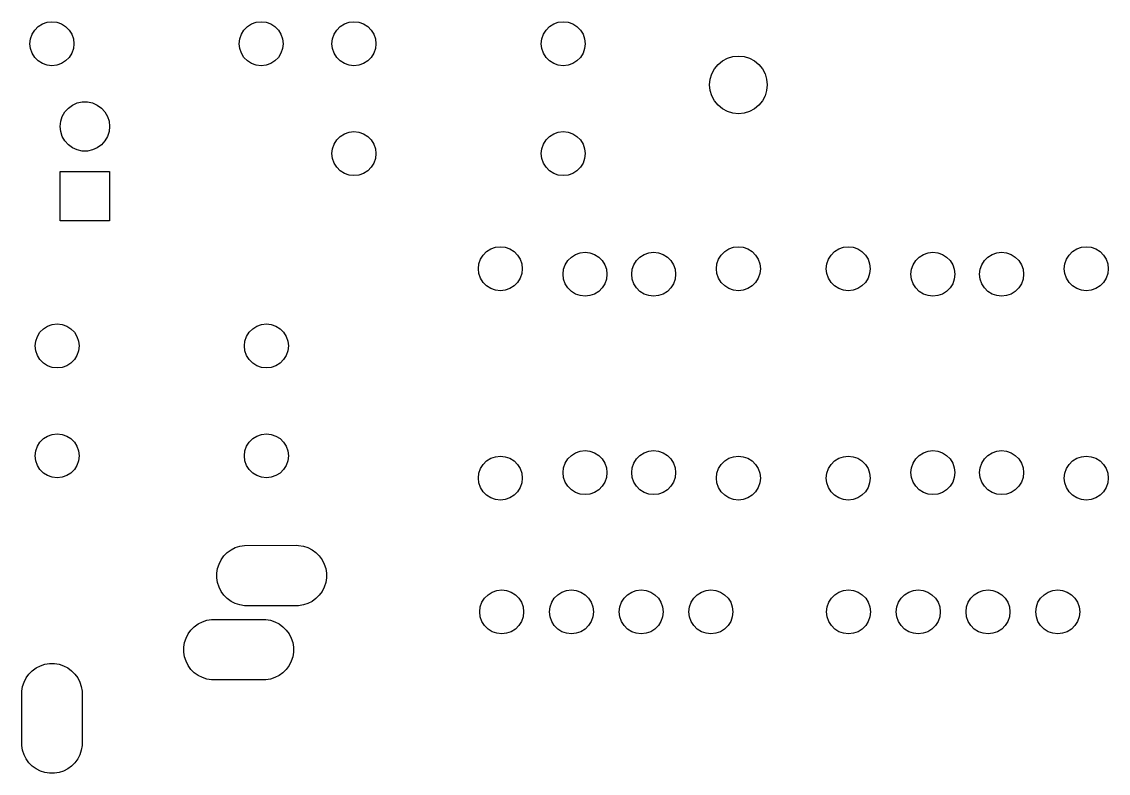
# Model space of a CAD drawing. Extents: x 3.83 to 7.06, y -5.14 to -3.05.
# Drawn here: x 3.835 to 5.393, y -4.175 to -3.098 of the extents above; entities that cross this region are included whole.
import ezdxf

# ---------------------------------------------------------------- set-up
doc = ezdxf.new("R2010")
doc.units = 0
doc.header["$MEASUREMENT"] = 0
doc.layers.add('BLACK', color=7, linetype='CONTINUOUS')

msp = doc.modelspace()

# ---------------------------------------------------------------- linework, layer by layer
at = {"layer": 'BLACK', "linetype": 'CONTINUOUS'}
for p, q in [((3.8643, -3.1015), (3.8709, -3.0992)), ((3.8709, -3.0992), (3.878, -3.0984)), ((3.878, -3.0984), (3.885, -3.0992)), ((3.885, -3.0992), (3.8916, -3.1015)), ((4.1643, -3.1015), (4.1709, -3.0992)), ((4.1709, -3.0992), (4.178, -3.0984)), ((4.178, -3.0984), (4.185, -3.0992)), ((4.185, -3.0992), (4.1916, -3.1015)), ((4.2974, -3.1015), (4.304, -3.0992)), ((4.304, -3.0992), (4.311, -3.0984)), ((4.311, -3.0984), (4.318, -3.0992)), ((4.318, -3.0992), (4.3247, -3.1015)), ((4.5974, -3.1015), (4.604, -3.0992)), ((4.604, -3.0992), (4.611, -3.0984)), ((4.611, -3.0984), (4.618, -3.0992)), ((4.618, -3.0992), (4.6247, -3.1015)), ((3.8496, -3.1163), (3.8533, -3.1103)), ((3.8533, -3.1103), (3.8583, -3.1053)), ((3.8583, -3.1053), (3.8643, -3.1015)), ((3.8916, -3.1015), (3.8976, -3.1053)), ((3.8976, -3.1053), (3.9026, -3.1103)), ((3.9026, -3.1103), (3.9063, -3.1163)), ((4.1496, -3.1163), (4.1533, -3.1103)), ((4.1533, -3.1103), (4.1583, -3.1053)), ((4.1583, -3.1053), (4.1643, -3.1015)), ((4.1916, -3.1015), (4.1976, -3.1053)), ((4.1976, -3.1053), (4.2026, -3.1103)), ((4.2026, -3.1103), (4.2063, -3.1163)), ((4.2826, -3.1163), (4.2864, -3.1103)), ((4.2864, -3.1103), (4.2914, -3.1053)), ((4.2914, -3.1053), (4.2974, -3.1015)), ((4.3247, -3.1015), (4.3307, -3.1053)), ((4.3307, -3.1053), (4.3356, -3.1103)), ((4.3356, -3.1103), (4.3394, -3.1163)), ((4.5826, -3.1163), (4.5864, -3.1103)), ((4.5864, -3.1103), (4.5914, -3.1053)), ((4.5914, -3.1053), (4.5974, -3.1015)), ((4.6247, -3.1015), (4.6307, -3.1053)), ((4.6307, -3.1053), (4.6356, -3.1103)), ((4.6356, -3.1103), (4.6394, -3.1163)), ((3.8465, -3.1299), (3.8472, -3.1229)), ((3.8472, -3.1369), (3.8465, -3.1299)), ((3.8472, -3.1229), (3.8496, -3.1163)), ((3.9063, -3.1163), (3.9087, -3.1229)), ((3.9087, -3.1229), (3.9094, -3.1299)), ((3.9094, -3.1299), (3.9087, -3.1369)), ((4.1465, -3.1299), (4.1472, -3.1229)), ((4.1472, -3.1369), (4.1465, -3.1299)), ((4.1472, -3.1229), (4.1496, -3.1163)), ((4.2063, -3.1163), (4.2087, -3.1229)), ((4.2087, -3.1229), (4.2094, -3.1299)), ((4.2094, -3.1299), (4.2087, -3.1369)), ((4.2795, -3.1299), (4.2803, -3.1229)), ((4.2803, -3.1369), (4.2795, -3.1299)), ((4.2803, -3.1229), (4.2826, -3.1163)), ((4.3394, -3.1163), (4.3417, -3.1229)), ((4.3417, -3.1229), (4.3425, -3.1299)), ((4.3425, -3.1299), (4.3417, -3.1369)), ((4.5795, -3.1299), (4.5803, -3.1229)), ((4.5803, -3.1369), (4.5795, -3.1299)), ((4.5803, -3.1229), (4.5826, -3.1163)), ((4.6394, -3.1163), (4.6417, -3.1229)), ((4.6417, -3.1229), (4.6425, -3.1299)), ((4.6425, -3.1299), (4.6417, -3.1369)), ((3.8496, -3.1436), (3.8472, -3.1369)), ((3.8533, -3.1496), (3.8496, -3.1436)), ((3.9063, -3.1436), (3.9026, -3.1496)), ((3.9087, -3.1369), (3.9063, -3.1436)), ((4.1496, -3.1436), (4.1472, -3.1369)), ((4.1533, -3.1496), (4.1496, -3.1436)), ((4.2063, -3.1436), (4.2026, -3.1496)), ((4.2087, -3.1369), (4.2063, -3.1436)), ((4.2826, -3.1436), (4.2803, -3.1369)), ((4.2864, -3.1496), (4.2826, -3.1436)), ((4.3394, -3.1436), (4.3356, -3.1496)), ((4.3417, -3.1369), (4.3394, -3.1436)), ((4.5826, -3.1436), (4.5803, -3.1369)), ((4.5864, -3.1496), (4.5826, -3.1436)), ((4.6394, -3.1436), (4.6356, -3.1496)), ((4.6417, -3.1369), (4.6394, -3.1436)), ((3.8583, -3.1545), (3.8533, -3.1496)), ((3.8643, -3.1583), (3.8583, -3.1545)), ((3.8709, -3.1606), (3.8643, -3.1583)), ((3.878, -3.1614), (3.8709, -3.1606)), ((3.885, -3.1606), (3.878, -3.1614)), ((3.8916, -3.1583), (3.885, -3.1606)), ((3.8976, -3.1545), (3.8916, -3.1583)), ((3.9026, -3.1496), (3.8976, -3.1545)), ((4.1583, -3.1545), (4.1533, -3.1496)), ((4.1643, -3.1583), (4.1583, -3.1545)), ((4.1709, -3.1606), (4.1643, -3.1583)), ((4.178, -3.1614), (4.1709, -3.1606)), ((4.185, -3.1606), (4.178, -3.1614)), ((4.1916, -3.1583), (4.185, -3.1606)), ((4.1976, -3.1545), (4.1916, -3.1583)), ((4.2026, -3.1496), (4.1976, -3.1545)), ((4.2914, -3.1545), (4.2864, -3.1496)), ((4.2974, -3.1583), (4.2914, -3.1545)), ((4.304, -3.1606), (4.2974, -3.1583)), ((4.311, -3.1614), (4.304, -3.1606)), ((4.318, -3.1606), (4.311, -3.1614)), ((4.3247, -3.1583), (4.318, -3.1606)), ((4.3307, -3.1545), (4.3247, -3.1583)), ((4.3356, -3.1496), (4.3307, -3.1545)), ((4.5914, -3.1545), (4.5864, -3.1496)), ((4.5974, -3.1583), (4.5914, -3.1545)), ((4.604, -3.1606), (4.5974, -3.1583)), ((4.611, -3.1614), (4.604, -3.1606)), ((4.618, -3.1606), (4.611, -3.1614)), ((4.6247, -3.1583), (4.618, -3.1606)), ((4.6307, -3.1545), (4.6247, -3.1583)), ((4.6356, -3.1496), (4.6307, -3.1545)), ((4.8278, -3.166), (4.833, -3.1597)), ((4.833, -3.1597), (4.8392, -3.1546)), ((4.8392, -3.1546), (4.8464, -3.1508)), ((4.8464, -3.1508), (4.8541, -3.1484)), ((4.8541, -3.1484), (4.8622, -3.1476)), ((4.8622, -3.1476), (4.8703, -3.1484)), ((4.8703, -3.1484), (4.878, -3.1508)), ((4.878, -3.1508), (4.8852, -3.1546)), ((4.8852, -3.1546), (4.8914, -3.1597)), ((4.8914, -3.1597), (4.8966, -3.166)), ((4.8217, -3.1809), (4.824, -3.1732)), ((4.824, -3.1732), (4.8278, -3.166)), ((4.8966, -3.166), (4.9004, -3.1732)), ((4.9004, -3.1732), (4.9027, -3.1809)), ((4.8209, -3.189), (4.8217, -3.1809)), ((4.8217, -3.197), (4.8209, -3.189)), ((4.9027, -3.1809), (4.9035, -3.189)), ((4.9035, -3.189), (4.9027, -3.197)), ((4.824, -3.2048), (4.8217, -3.197)), ((4.8278, -3.2119), (4.824, -3.2048)), ((4.9004, -3.2048), (4.8966, -3.2119)), ((4.9027, -3.197), (4.9004, -3.2048)), ((3.8965, -3.2276), (3.9015, -3.2221)), ((3.9015, -3.2221), (3.9075, -3.2178)), ((3.9075, -3.2178), (3.9142, -3.2148)), ((3.9142, -3.2148), (3.9215, -3.2132)), ((3.9215, -3.2132), (3.9289, -3.2132)), ((3.9289, -3.2132), (3.9361, -3.2148)), ((3.9361, -3.2148), (3.9429, -3.2178)), ((3.9429, -3.2178), (3.9489, -3.2221)), ((3.9489, -3.2221), (3.9539, -3.2276)), ((4.833, -3.2182), (4.8278, -3.2119)), ((4.8392, -3.2233), (4.833, -3.2182)), ((4.8464, -3.2272), (4.8392, -3.2233)), ((4.8852, -3.2233), (4.878, -3.2272)), ((4.8914, -3.2182), (4.8852, -3.2233)), ((4.8966, -3.2119), (4.8914, -3.2182)), ((3.8905, -3.2411), (3.8928, -3.2341)), ((3.8928, -3.2341), (3.8965, -3.2276)), ((3.9539, -3.2276), (3.9576, -3.2341)), ((3.9576, -3.2341), (3.9599, -3.2411)), ((4.8541, -3.2295), (4.8464, -3.2272)), ((4.8622, -3.2303), (4.8541, -3.2295)), ((4.8703, -3.2295), (4.8622, -3.2303)), ((4.878, -3.2272), (4.8703, -3.2295)), ((3.8898, -3.2485), (3.8905, -3.2411)), ((3.8905, -3.2558), (3.8898, -3.2485)), ((3.8928, -3.2629), (3.8905, -3.2558)), ((3.9599, -3.2558), (3.9576, -3.2629)), ((3.9599, -3.2411), (3.9606, -3.2485)), ((3.9606, -3.2485), (3.9599, -3.2558)), ((4.304, -3.2567), (4.311, -3.2559)), ((4.311, -3.2559), (4.318, -3.2567)), ((4.604, -3.2567), (4.611, -3.2559)), ((4.611, -3.2559), (4.618, -3.2567)), ((3.8965, -3.2693), (3.8928, -3.2629)), ((3.9015, -3.2748), (3.8965, -3.2693)), ((3.9539, -3.2693), (3.9489, -3.2748)), ((3.9576, -3.2629), (3.9539, -3.2693)), ((4.2826, -3.2737), (4.2864, -3.2678)), ((4.2864, -3.2678), (4.2914, -3.2628)), ((4.2914, -3.2628), (4.2974, -3.259)), ((4.2974, -3.259), (4.304, -3.2567)), ((4.318, -3.2567), (4.3247, -3.259)), ((4.3247, -3.259), (4.3307, -3.2628)), ((4.3307, -3.2628), (4.3356, -3.2678)), ((4.3356, -3.2678), (4.3394, -3.2737)), ((4.5826, -3.2737), (4.5864, -3.2678)), ((4.5864, -3.2678), (4.5914, -3.2628)), ((4.5914, -3.2628), (4.5974, -3.259)), ((4.5974, -3.259), (4.604, -3.2567)), ((4.618, -3.2567), (4.6247, -3.259)), ((4.6247, -3.259), (4.6307, -3.2628)), ((4.6307, -3.2628), (4.6356, -3.2678)), ((4.6356, -3.2678), (4.6394, -3.2737)), ((3.9075, -3.2792), (3.9015, -3.2748)), ((3.9142, -3.2822), (3.9075, -3.2792)), ((3.9215, -3.2837), (3.9142, -3.2822)), ((3.9289, -3.2837), (3.9215, -3.2837)), ((3.9361, -3.2822), (3.9289, -3.2837)), ((3.9429, -3.2792), (3.9361, -3.2822)), ((3.9489, -3.2748), (3.9429, -3.2792)), ((4.2795, -3.2874), (4.2803, -3.2804)), ((4.2803, -3.2804), (4.2826, -3.2737)), ((4.3394, -3.2737), (4.3417, -3.2804)), ((4.3417, -3.2804), (4.3425, -3.2874)), ((4.5795, -3.2874), (4.5803, -3.2804)), ((4.5803, -3.2804), (4.5826, -3.2737)), ((4.6394, -3.2737), (4.6417, -3.2804)), ((4.6417, -3.2804), (4.6425, -3.2874)), ((4.2803, -3.2944), (4.2795, -3.2874)), ((4.2826, -3.3011), (4.2803, -3.2944)), ((4.2864, -3.307), (4.2826, -3.3011)), ((4.3394, -3.3011), (4.3356, -3.307)), ((4.3417, -3.2944), (4.3394, -3.3011)), ((4.3425, -3.2874), (4.3417, -3.2944)), ((4.5803, -3.2944), (4.5795, -3.2874)), ((4.5826, -3.3011), (4.5803, -3.2944)), ((4.5864, -3.307), (4.5826, -3.3011)), ((4.6394, -3.3011), (4.6356, -3.307)), ((4.6417, -3.2944), (4.6394, -3.3011)), ((4.6425, -3.2874), (4.6417, -3.2944)), ((3.8898, -3.3839), (3.8898, -3.313)), ((3.8898, -3.313), (3.9606, -3.313)), ((3.9606, -3.313), (3.9606, -3.3839)), ((4.2914, -3.312), (4.2864, -3.307)), ((4.2974, -3.3158), (4.2914, -3.312)), ((4.304, -3.3181), (4.2974, -3.3158)), ((4.311, -3.3189), (4.304, -3.3181)), ((4.318, -3.3181), (4.311, -3.3189)), ((4.3247, -3.3158), (4.318, -3.3181)), ((4.3307, -3.312), (4.3247, -3.3158)), ((4.3356, -3.307), (4.3307, -3.312)), ((4.5914, -3.312), (4.5864, -3.307)), ((4.5974, -3.3158), (4.5914, -3.312)), ((4.604, -3.3181), (4.5974, -3.3158)), ((4.611, -3.3189), (4.604, -3.3181)), ((4.618, -3.3181), (4.611, -3.3189)), ((4.6247, -3.3158), (4.618, -3.3181)), ((4.6307, -3.312), (4.6247, -3.3158)), ((4.6356, -3.307), (4.6307, -3.312)), ((3.9606, -3.3839), (3.8898, -3.3839)), ((4.5012, -3.4277), (4.5072, -3.424)), ((4.5072, -3.424), (4.5139, -3.4217)), ((4.5139, -3.4217), (4.5209, -3.4209)), ((4.5209, -3.4209), (4.5279, -3.4217)), ((4.5279, -3.4217), (4.5345, -3.424)), ((4.5345, -3.424), (4.5405, -3.4277)), ((4.8426, -3.4277), (4.8485, -3.424)), ((4.8485, -3.424), (4.8552, -3.4217)), ((4.8552, -3.4217), (4.8622, -3.4209)), ((4.8622, -3.4209), (4.8692, -3.4217)), ((4.8692, -3.4217), (4.8759, -3.424)), ((4.8759, -3.424), (4.8818, -3.4277)), ((5, -3.4277), (5.006, -3.424)), ((5.006, -3.424), (5.0127, -3.4217)), ((5.0127, -3.4217), (5.0197, -3.4209)), ((5.0197, -3.4209), (5.0267, -3.4217)), ((5.0267, -3.4217), (5.0334, -3.424)), ((5.0334, -3.424), (5.0393, -3.4277)), ((5.3414, -3.4277), (5.3474, -3.424)), ((5.3474, -3.424), (5.354, -3.4217)), ((5.354, -3.4217), (5.361, -3.4209)), ((5.361, -3.4209), (5.368, -3.4217)), ((5.368, -3.4217), (5.3747, -3.424)), ((5.3747, -3.424), (5.3807, -3.4277)), ((4.4902, -3.4454), (4.4925, -3.4387)), ((4.4925, -3.4387), (4.4962, -3.4327)), ((4.4962, -3.4327), (4.5012, -3.4277)), ((4.5405, -3.4277), (4.5455, -3.4327)), ((4.5455, -3.4327), (4.5492, -3.4387)), ((4.5492, -3.4387), (4.5516, -3.4454)), ((4.6139, -3.4466), (4.6177, -3.4406)), ((4.6177, -3.4406), (4.6227, -3.4356)), ((4.6227, -3.4356), (4.6287, -3.4319)), ((4.6287, -3.4319), (4.6353, -3.4295)), ((4.6353, -3.4295), (4.6423, -3.4287)), ((4.6423, -3.4287), (4.6493, -3.4295)), ((4.6493, -3.4295), (4.656, -3.4319)), ((4.656, -3.4319), (4.662, -3.4356)), ((4.662, -3.4356), (4.6669, -3.4406)), ((4.6669, -3.4406), (4.6707, -3.4466)), ((4.7124, -3.4466), (4.7161, -3.4406)), ((4.7161, -3.4406), (4.7211, -3.4356)), ((4.7211, -3.4356), (4.7271, -3.4319)), ((4.7271, -3.4319), (4.7337, -3.4295)), ((4.7337, -3.4295), (4.7407, -3.4287)), ((4.7407, -3.4287), (4.7478, -3.4295)), ((4.7478, -3.4295), (4.7544, -3.4319)), ((4.7544, -3.4319), (4.7604, -3.4356)), ((4.7604, -3.4356), (4.7654, -3.4406)), ((4.7654, -3.4406), (4.7691, -3.4466)), ((4.8315, -3.4454), (4.8338, -3.4387)), ((4.8338, -3.4387), (4.8376, -3.4327)), ((4.8376, -3.4327), (4.8426, -3.4277)), ((4.8818, -3.4277), (4.8868, -3.4327)), ((4.8868, -3.4327), (4.8906, -3.4387)), ((4.8906, -3.4387), (4.8929, -3.4454)), ((4.989, -3.4454), (4.9913, -3.4387)), ((4.9913, -3.4387), (4.9951, -3.4327)), ((4.9951, -3.4327), (5, -3.4277)), ((5.0393, -3.4277), (5.0443, -3.4327)), ((5.0443, -3.4327), (5.0481, -3.4387)), ((5.0481, -3.4387), (5.0504, -3.4454)), ((5.1128, -3.4466), (5.1165, -3.4406)), ((5.1165, -3.4406), (5.1215, -3.4356)), ((5.1215, -3.4356), (5.1275, -3.4319)), ((5.1275, -3.4319), (5.1341, -3.4295)), ((5.1341, -3.4295), (5.1411, -3.4287)), ((5.1411, -3.4287), (5.1482, -3.4295)), ((5.1482, -3.4295), (5.1548, -3.4319)), ((5.1548, -3.4319), (5.1608, -3.4356)), ((5.1608, -3.4356), (5.1658, -3.4406)), ((5.1658, -3.4406), (5.1695, -3.4466)), ((5.2112, -3.4466), (5.2149, -3.4406)), ((5.2149, -3.4406), (5.2199, -3.4356)), ((5.2199, -3.4356), (5.2259, -3.4319)), ((5.2259, -3.4319), (5.2326, -3.4295)), ((5.2326, -3.4295), (5.2396, -3.4287)), ((5.2396, -3.4287), (5.2466, -3.4295)), ((5.2466, -3.4295), (5.2532, -3.4319)), ((5.2532, -3.4319), (5.2592, -3.4356)), ((5.2592, -3.4356), (5.2642, -3.4406)), ((5.2642, -3.4406), (5.2679, -3.4466)), ((5.3303, -3.4454), (5.3326, -3.4387)), ((5.3326, -3.4387), (5.3364, -3.4327)), ((5.3364, -3.4327), (5.3414, -3.4277)), ((5.3807, -3.4277), (5.3856, -3.4327)), ((5.3856, -3.4327), (5.3894, -3.4387)), ((5.3894, -3.4387), (5.3917, -3.4454)), ((4.4894, -3.4524), (4.4902, -3.4454)), ((4.4902, -3.4594), (4.4894, -3.4524)), ((4.5516, -3.4454), (4.5524, -3.4524)), ((4.5524, -3.4524), (4.5516, -3.4594)), ((4.6108, -3.4602), (4.6116, -3.4532)), ((4.6116, -3.4532), (4.6139, -3.4466)), ((4.6707, -3.4466), (4.673, -3.4532)), ((4.673, -3.4532), (4.6738, -3.4602)), ((4.7093, -3.4602), (4.71, -3.4532)), ((4.71, -3.4532), (4.7124, -3.4466)), ((4.7691, -3.4466), (4.7715, -3.4532)), ((4.7715, -3.4532), (4.7722, -3.4602)), ((4.8307, -3.4524), (4.8315, -3.4454)), ((4.8315, -3.4594), (4.8307, -3.4524)), ((4.8929, -3.4454), (4.8937, -3.4524)), ((4.8937, -3.4524), (4.8929, -3.4594)), ((4.9882, -3.4524), (4.989, -3.4454)), ((4.989, -3.4594), (4.9882, -3.4524)), ((5.0504, -3.4454), (5.0512, -3.4524)), ((5.0512, -3.4524), (5.0504, -3.4594)), ((5.1096, -3.4602), (5.1104, -3.4532)), ((5.1104, -3.4532), (5.1128, -3.4466)), ((5.1695, -3.4466), (5.1718, -3.4532)), ((5.1718, -3.4532), (5.1726, -3.4602)), ((5.2081, -3.4602), (5.2089, -3.4532)), ((5.2089, -3.4532), (5.2112, -3.4466)), ((5.2679, -3.4466), (5.2703, -3.4532)), ((5.2703, -3.4532), (5.2711, -3.4602)), ((5.3295, -3.4524), (5.3303, -3.4454)), ((5.3303, -3.4594), (5.3295, -3.4524)), ((5.3917, -3.4454), (5.3925, -3.4524)), ((5.3925, -3.4524), (5.3917, -3.4594)), ((4.4925, -3.466), (4.4902, -3.4594)), ((4.4962, -3.472), (4.4925, -3.466)), ((4.5012, -3.477), (4.4962, -3.472)), ((4.5455, -3.472), (4.5405, -3.477)), ((4.5492, -3.466), (4.5455, -3.472)), ((4.5516, -3.4594), (4.5492, -3.466)), ((4.6116, -3.4672), (4.6108, -3.4602)), ((4.6139, -3.4739), (4.6116, -3.4672)), ((4.6177, -3.4799), (4.6139, -3.4739)), ((4.6707, -3.4739), (4.6669, -3.4799)), ((4.673, -3.4672), (4.6707, -3.4739)), ((4.6738, -3.4602), (4.673, -3.4672)), ((4.71, -3.4672), (4.7093, -3.4602)), ((4.7124, -3.4739), (4.71, -3.4672)), ((4.7161, -3.4799), (4.7124, -3.4739)), ((4.7691, -3.4739), (4.7654, -3.4799)), ((4.7715, -3.4672), (4.7691, -3.4739)), ((4.7722, -3.4602), (4.7715, -3.4672)), ((4.8338, -3.466), (4.8315, -3.4594)), ((4.8376, -3.472), (4.8338, -3.466)), ((4.8426, -3.477), (4.8376, -3.472)), ((4.8868, -3.472), (4.8818, -3.477)), ((4.8906, -3.466), (4.8868, -3.472)), ((4.8929, -3.4594), (4.8906, -3.466)), ((4.9913, -3.466), (4.989, -3.4594)), ((4.9951, -3.472), (4.9913, -3.466)), ((5, -3.477), (4.9951, -3.472)), ((5.0443, -3.472), (5.0393, -3.477)), ((5.0481, -3.466), (5.0443, -3.472)), ((5.0504, -3.4594), (5.0481, -3.466)), ((5.1104, -3.4672), (5.1096, -3.4602)), ((5.1128, -3.4739), (5.1104, -3.4672)), ((5.1165, -3.4799), (5.1128, -3.4739)), ((5.1695, -3.4739), (5.1658, -3.4799)), ((5.1718, -3.4672), (5.1695, -3.4739)), ((5.1726, -3.4602), (5.1718, -3.4672)), ((5.2089, -3.4672), (5.2081, -3.4602)), ((5.2112, -3.4739), (5.2089, -3.4672)), ((5.2149, -3.4799), (5.2112, -3.4739)), ((5.2679, -3.4739), (5.2642, -3.4799)), ((5.2703, -3.4672), (5.2679, -3.4739)), ((5.2711, -3.4602), (5.2703, -3.4672)), ((5.3326, -3.466), (5.3303, -3.4594)), ((5.3364, -3.472), (5.3326, -3.466)), ((5.3414, -3.477), (5.3364, -3.472)), ((5.3856, -3.472), (5.3807, -3.477)), ((5.3894, -3.466), (5.3856, -3.472)), ((5.3917, -3.4594), (5.3894, -3.466)), ((4.5072, -3.4807), (4.5012, -3.477)), ((4.5139, -3.4831), (4.5072, -3.4807)), ((4.5209, -3.4839), (4.5139, -3.4831)), ((4.5279, -3.4831), (4.5209, -3.4839)), ((4.5345, -3.4807), (4.5279, -3.4831)), ((4.5405, -3.477), (4.5345, -3.4807)), ((4.6227, -3.4849), (4.6177, -3.4799)), ((4.6287, -3.4886), (4.6227, -3.4849)), ((4.6353, -3.4909), (4.6287, -3.4886)), ((4.656, -3.4886), (4.6493, -3.4909)), ((4.662, -3.4849), (4.656, -3.4886)), ((4.6669, -3.4799), (4.662, -3.4849)), ((4.7211, -3.4849), (4.7161, -3.4799)), ((4.7271, -3.4886), (4.7211, -3.4849)), ((4.7337, -3.4909), (4.7271, -3.4886)), ((4.7544, -3.4886), (4.7478, -3.4909)), ((4.7604, -3.4849), (4.7544, -3.4886)), ((4.7654, -3.4799), (4.7604, -3.4849)), ((4.8485, -3.4807), (4.8426, -3.477)), ((4.8552, -3.4831), (4.8485, -3.4807)), ((4.8622, -3.4839), (4.8552, -3.4831)), ((4.8692, -3.4831), (4.8622, -3.4839)), ((4.8759, -3.4807), (4.8692, -3.4831)), ((4.8818, -3.477), (4.8759, -3.4807)), ((5.006, -3.4807), (5, -3.477)), ((5.0127, -3.4831), (5.006, -3.4807)), ((5.0197, -3.4839), (5.0127, -3.4831)), ((5.0267, -3.4831), (5.0197, -3.4839)), ((5.0334, -3.4807), (5.0267, -3.4831)), ((5.0393, -3.477), (5.0334, -3.4807)), ((5.1215, -3.4849), (5.1165, -3.4799)), ((5.1275, -3.4886), (5.1215, -3.4849)), ((5.1341, -3.4909), (5.1275, -3.4886)), ((5.1548, -3.4886), (5.1482, -3.4909)), ((5.1608, -3.4849), (5.1548, -3.4886)), ((5.1658, -3.4799), (5.1608, -3.4849)), ((5.2199, -3.4849), (5.2149, -3.4799)), ((5.2259, -3.4886), (5.2199, -3.4849)), ((5.2326, -3.4909), (5.2259, -3.4886)), ((5.2532, -3.4886), (5.2466, -3.4909)), ((5.2592, -3.4849), (5.2532, -3.4886)), ((5.2642, -3.4799), (5.2592, -3.4849)), ((5.3474, -3.4807), (5.3414, -3.477)), ((5.354, -3.4831), (5.3474, -3.4807)), ((5.361, -3.4839), (5.354, -3.4831)), ((5.368, -3.4831), (5.361, -3.4839)), ((5.3747, -3.4807), (5.368, -3.4831)), ((5.3807, -3.477), (5.3747, -3.4807)), ((4.6423, -3.4917), (4.6353, -3.4909)), ((4.6493, -3.4909), (4.6423, -3.4917)), ((4.7407, -3.4917), (4.7337, -3.4909)), ((4.7478, -3.4909), (4.7407, -3.4917)), ((5.1411, -3.4917), (5.1341, -3.4909)), ((5.1482, -3.4909), (5.1411, -3.4917)), ((5.2396, -3.4917), (5.2326, -3.4909)), ((5.2466, -3.4909), (5.2396, -3.4917)), ((3.8658, -3.5384), (3.8718, -3.5346)), ((3.8718, -3.5346), (3.8784, -3.5323)), ((3.8784, -3.5323), (3.8854, -3.5315)), ((3.8854, -3.5315), (3.8924, -3.5323)), ((3.8924, -3.5323), (3.8991, -3.5346)), ((3.8991, -3.5346), (3.9051, -3.5384)), ((4.1658, -3.5384), (4.1718, -3.5346)), ((4.1718, -3.5346), (4.1784, -3.5323)), ((4.1784, -3.5323), (4.1854, -3.5315)), ((4.1854, -3.5315), (4.1924, -3.5323)), ((4.1924, -3.5323), (4.1991, -3.5346)), ((4.1991, -3.5346), (4.2051, -3.5384)), ((3.8547, -3.556), (3.8571, -3.5493)), ((3.8571, -3.5493), (3.8608, -3.5434)), ((3.8608, -3.5434), (3.8658, -3.5384)), ((3.9051, -3.5384), (3.9101, -3.5434)), ((3.9101, -3.5434), (3.9138, -3.5493)), ((3.9138, -3.5493), (3.9161, -3.556)), ((4.1547, -3.556), (4.1571, -3.5493)), ((4.1571, -3.5493), (4.1608, -3.5434)), ((4.1608, -3.5434), (4.1658, -3.5384)), ((4.2051, -3.5384), (4.2101, -3.5434)), ((4.2101, -3.5434), (4.2138, -3.5493)), ((4.2138, -3.5493), (4.2161, -3.556)), ((3.8539, -3.563), (3.8547, -3.556)), ((3.8547, -3.57), (3.8539, -3.563)), ((3.9161, -3.556), (3.9169, -3.563)), ((3.9169, -3.563), (3.9161, -3.57)), ((4.1539, -3.563), (4.1547, -3.556)), ((4.1547, -3.57), (4.1539, -3.563)), ((4.2161, -3.556), (4.2169, -3.563)), ((4.2169, -3.563), (4.2161, -3.57)), ((3.8571, -3.5767), (3.8547, -3.57)), ((3.8608, -3.5826), (3.8571, -3.5767)), ((3.8658, -3.5876), (3.8608, -3.5826)), ((3.9101, -3.5826), (3.9051, -3.5876)), ((3.9138, -3.5767), (3.9101, -3.5826)), ((3.9161, -3.57), (3.9138, -3.5767)), ((4.1571, -3.5767), (4.1547, -3.57)), ((4.1608, -3.5826), (4.1571, -3.5767)), ((4.1658, -3.5876), (4.1608, -3.5826)), ((4.2101, -3.5826), (4.2051, -3.5876)), ((4.2138, -3.5767), (4.2101, -3.5826)), ((4.2161, -3.57), (4.2138, -3.5767)), ((3.8718, -3.5914), (3.8658, -3.5876)), ((3.8784, -3.5937), (3.8718, -3.5914)), ((3.8854, -3.5945), (3.8784, -3.5937)), ((3.8924, -3.5937), (3.8854, -3.5945)), ((3.8991, -3.5914), (3.8924, -3.5937)), ((3.9051, -3.5876), (3.8991, -3.5914)), ((4.1718, -3.5914), (4.1658, -3.5876)), ((4.1784, -3.5937), (4.1718, -3.5914)), ((4.1854, -3.5945), (4.1784, -3.5937)), ((4.1924, -3.5937), (4.1854, -3.5945)), ((4.1991, -3.5914), (4.1924, -3.5937)), ((4.2051, -3.5876), (4.1991, -3.5914)), ((3.8658, -3.6958), (3.8718, -3.6921)), ((3.8718, -3.6921), (3.8784, -3.6898)), ((3.8784, -3.6898), (3.8854, -3.689)), ((3.8854, -3.689), (3.8924, -3.6898)), ((3.8924, -3.6898), (3.8991, -3.6921)), ((3.8991, -3.6921), (3.9051, -3.6958)), ((4.1658, -3.6958), (4.1718, -3.6921)), ((4.1718, -3.6921), (4.1784, -3.6898)), ((4.1784, -3.6898), (4.1854, -3.689)), ((4.1854, -3.689), (4.1924, -3.6898)), ((4.1924, -3.6898), (4.1991, -3.6921)), ((4.1991, -3.6921), (4.2051, -3.6958)), ((3.8547, -3.7135), (3.8571, -3.7068)), ((3.8571, -3.7068), (3.8608, -3.7008)), ((3.8608, -3.7008), (3.8658, -3.6958)), ((3.9051, -3.6958), (3.9101, -3.7008)), ((3.9101, -3.7008), (3.9138, -3.7068)), ((3.9138, -3.7068), (3.9161, -3.7135)), ((4.1547, -3.7135), (4.1571, -3.7068)), ((4.1571, -3.7068), (4.1608, -3.7008)), ((4.1608, -3.7008), (4.1658, -3.6958)), ((4.2051, -3.6958), (4.2101, -3.7008)), ((4.2101, -3.7008), (4.2138, -3.7068)), ((4.2138, -3.7068), (4.2161, -3.7135)), ((3.8539, -3.7205), (3.8547, -3.7135)), ((3.8547, -3.7275), (3.8539, -3.7205)), ((3.9161, -3.7135), (3.9169, -3.7205)), ((3.9169, -3.7205), (3.9161, -3.7275)), ((4.1539, -3.7205), (4.1547, -3.7135)), ((4.1547, -3.7275), (4.1539, -3.7205)), ((4.2161, -3.7135), (4.2169, -3.7205)), ((4.2169, -3.7205), (4.2161, -3.7275)), ((4.5072, -3.724), (4.5139, -3.7217)), ((4.5139, -3.7217), (4.5209, -3.7209)), ((4.5209, -3.7209), (4.5279, -3.7217)), ((4.5279, -3.7217), (4.5345, -3.724)), ((4.6177, -3.7249), (4.6227, -3.7199)), ((4.6227, -3.7199), (4.6287, -3.7161)), ((4.6287, -3.7161), (4.6353, -3.7138)), ((4.6353, -3.7138), (4.6423, -3.713)), ((4.6423, -3.713), (4.6493, -3.7138)), ((4.6493, -3.7138), (4.656, -3.7161)), ((4.656, -3.7161), (4.662, -3.7199)), ((4.662, -3.7199), (4.6669, -3.7249)), ((4.7161, -3.7249), (4.7211, -3.7199)), ((4.7211, -3.7199), (4.7271, -3.7161)), ((4.7271, -3.7161), (4.7337, -3.7138)), ((4.7337, -3.7138), (4.7407, -3.713)), ((4.7407, -3.713), (4.7478, -3.7138)), ((4.7478, -3.7138), (4.7544, -3.7161)), ((4.7544, -3.7161), (4.7604, -3.7199)), ((4.7604, -3.7199), (4.7654, -3.7249)), ((4.8485, -3.724), (4.8552, -3.7217)), ((4.8552, -3.7217), (4.8622, -3.7209)), ((4.8622, -3.7209), (4.8692, -3.7217)), ((4.8692, -3.7217), (4.8759, -3.724)), ((5.006, -3.724), (5.0127, -3.7217)), ((5.0127, -3.7217), (5.0197, -3.7209)), ((5.0197, -3.7209), (5.0267, -3.7217)), ((5.0267, -3.7217), (5.0334, -3.724)), ((5.1165, -3.7249), (5.1215, -3.7199)), ((5.1215, -3.7199), (5.1275, -3.7161)), ((5.1275, -3.7161), (5.1341, -3.7138)), ((5.1341, -3.7138), (5.1411, -3.713)), ((5.1411, -3.713), (5.1482, -3.7138)), ((5.1482, -3.7138), (5.1548, -3.7161)), ((5.1548, -3.7161), (5.1608, -3.7199)), ((5.1608, -3.7199), (5.1658, -3.7249)), ((5.2149, -3.7249), (5.2199, -3.7199)), ((5.2199, -3.7199), (5.2259, -3.7161)), ((5.2259, -3.7161), (5.2326, -3.7138)), ((5.2326, -3.7138), (5.2396, -3.713)), ((5.2396, -3.713), (5.2466, -3.7138)), ((5.2466, -3.7138), (5.2532, -3.7161)), ((5.2532, -3.7161), (5.2592, -3.7199)), ((5.2592, -3.7199), (5.2642, -3.7249)), ((5.3474, -3.724), (5.354, -3.7217)), ((5.354, -3.7217), (5.361, -3.7209)), ((5.361, -3.7209), (5.368, -3.7217)), ((5.368, -3.7217), (5.3747, -3.724)), ((3.8571, -3.7341), (3.8547, -3.7275)), ((3.8608, -3.7401), (3.8571, -3.7341)), ((3.9138, -3.7341), (3.9101, -3.7401)), ((3.9161, -3.7275), (3.9138, -3.7341)), ((4.1571, -3.7341), (4.1547, -3.7275)), ((4.1608, -3.7401), (4.1571, -3.7341)), ((4.2138, -3.7341), (4.2101, -3.7401)), ((4.2161, -3.7275), (4.2138, -3.7341)), ((4.4902, -3.7454), (4.4925, -3.7387)), ((4.4925, -3.7387), (4.4962, -3.7327)), ((4.4962, -3.7327), (4.5012, -3.7277)), ((4.5012, -3.7277), (4.5072, -3.724)), ((4.5345, -3.724), (4.5405, -3.7277)), ((4.5405, -3.7277), (4.5455, -3.7327)), ((4.5455, -3.7327), (4.5492, -3.7387)), ((4.5492, -3.7387), (4.5516, -3.7454)), ((4.6108, -3.7445), (4.6116, -3.7375)), ((4.6116, -3.7375), (4.6139, -3.7308)), ((4.6139, -3.7308), (4.6177, -3.7249)), ((4.6669, -3.7249), (4.6707, -3.7308)), ((4.6707, -3.7308), (4.673, -3.7375)), ((4.673, -3.7375), (4.6738, -3.7445)), ((4.7093, -3.7445), (4.71, -3.7375)), ((4.71, -3.7375), (4.7124, -3.7308)), ((4.7124, -3.7308), (4.7161, -3.7249)), ((4.7654, -3.7249), (4.7691, -3.7308)), ((4.7691, -3.7308), (4.7715, -3.7375)), ((4.7715, -3.7375), (4.7722, -3.7445)), ((4.8315, -3.7454), (4.8338, -3.7387)), ((4.8338, -3.7387), (4.8376, -3.7327)), ((4.8376, -3.7327), (4.8426, -3.7277)), ((4.8426, -3.7277), (4.8485, -3.724)), ((4.8759, -3.724), (4.8818, -3.7277)), ((4.8818, -3.7277), (4.8868, -3.7327)), ((4.8868, -3.7327), (4.8906, -3.7387)), ((4.8906, -3.7387), (4.8929, -3.7454)), ((4.989, -3.7454), (4.9913, -3.7387)), ((4.9913, -3.7387), (4.9951, -3.7327)), ((4.9951, -3.7327), (5, -3.7277)), ((5, -3.7277), (5.006, -3.724)), ((5.0334, -3.724), (5.0393, -3.7277)), ((5.0393, -3.7277), (5.0443, -3.7327)), ((5.0443, -3.7327), (5.0481, -3.7387)), ((5.0481, -3.7387), (5.0504, -3.7454)), ((5.1096, -3.7445), (5.1104, -3.7375)), ((5.1104, -3.7375), (5.1128, -3.7308)), ((5.1128, -3.7308), (5.1165, -3.7249)), ((5.1658, -3.7249), (5.1695, -3.7308)), ((5.1695, -3.7308), (5.1718, -3.7375)), ((5.1718, -3.7375), (5.1726, -3.7445)), ((5.2081, -3.7445), (5.2089, -3.7375)), ((5.2089, -3.7375), (5.2112, -3.7308)), ((5.2112, -3.7308), (5.2149, -3.7249)), ((5.2642, -3.7249), (5.2679, -3.7308)), ((5.2679, -3.7308), (5.2703, -3.7375)), ((5.2703, -3.7375), (5.2711, -3.7445)), ((5.3303, -3.7454), (5.3326, -3.7387)), ((5.3326, -3.7387), (5.3364, -3.7327)), ((5.3364, -3.7327), (5.3414, -3.7277)), ((5.3414, -3.7277), (5.3474, -3.724)), ((5.3747, -3.724), (5.3807, -3.7277)), ((5.3807, -3.7277), (5.3856, -3.7327)), ((5.3856, -3.7327), (5.3894, -3.7387)), ((5.3894, -3.7387), (5.3917, -3.7454)), ((3.8658, -3.7451), (3.8608, -3.7401)), ((3.8718, -3.7488), (3.8658, -3.7451)), ((3.8784, -3.7512), (3.8718, -3.7488)), ((3.8854, -3.752), (3.8784, -3.7512)), ((3.8924, -3.7512), (3.8854, -3.752)), ((3.8991, -3.7488), (3.8924, -3.7512)), ((3.9051, -3.7451), (3.8991, -3.7488)), ((3.9101, -3.7401), (3.9051, -3.7451)), ((4.1658, -3.7451), (4.1608, -3.7401)), ((4.1718, -3.7488), (4.1658, -3.7451)), ((4.1784, -3.7512), (4.1718, -3.7488)), ((4.1854, -3.752), (4.1784, -3.7512)), ((4.1924, -3.7512), (4.1854, -3.752)), ((4.1991, -3.7488), (4.1924, -3.7512)), ((4.2051, -3.7451), (4.1991, -3.7488)), ((4.2101, -3.7401), (4.2051, -3.7451)), ((4.4894, -3.7524), (4.4902, -3.7454)), ((4.4902, -3.7594), (4.4894, -3.7524)), ((4.5516, -3.7454), (4.5524, -3.7524)), ((4.5524, -3.7524), (4.5516, -3.7594)), ((4.6116, -3.7515), (4.6108, -3.7445)), ((4.6139, -3.7582), (4.6116, -3.7515)), ((4.673, -3.7515), (4.6707, -3.7582)), ((4.6738, -3.7445), (4.673, -3.7515)), ((4.71, -3.7515), (4.7093, -3.7445)), ((4.7124, -3.7582), (4.71, -3.7515)), ((4.7715, -3.7515), (4.7691, -3.7582)), ((4.7722, -3.7445), (4.7715, -3.7515)), ((4.8307, -3.7524), (4.8315, -3.7454)), ((4.8315, -3.7594), (4.8307, -3.7524)), ((4.8929, -3.7454), (4.8937, -3.7524)), ((4.8937, -3.7524), (4.8929, -3.7594)), ((4.9882, -3.7524), (4.989, -3.7454)), ((4.989, -3.7594), (4.9882, -3.7524)), ((5.0504, -3.7454), (5.0512, -3.7524)), ((5.0512, -3.7524), (5.0504, -3.7594)), ((5.1104, -3.7515), (5.1096, -3.7445)), ((5.1128, -3.7582), (5.1104, -3.7515)), ((5.1718, -3.7515), (5.1695, -3.7582)), ((5.1726, -3.7445), (5.1718, -3.7515)), ((5.2089, -3.7515), (5.2081, -3.7445)), ((5.2112, -3.7582), (5.2089, -3.7515)), ((5.2703, -3.7515), (5.2679, -3.7582)), ((5.2711, -3.7445), (5.2703, -3.7515)), ((5.3295, -3.7524), (5.3303, -3.7454)), ((5.3303, -3.7594), (5.3295, -3.7524)), ((5.3917, -3.7454), (5.3925, -3.7524)), ((5.3925, -3.7524), (5.3917, -3.7594)), ((4.4925, -3.766), (4.4902, -3.7594)), ((4.4962, -3.772), (4.4925, -3.766)), ((4.5492, -3.766), (4.5455, -3.772)), ((4.5516, -3.7594), (4.5492, -3.766)), ((4.6177, -3.7641), (4.6139, -3.7582)), ((4.6227, -3.7691), (4.6177, -3.7641)), ((4.6287, -3.7729), (4.6227, -3.7691)), ((4.662, -3.7691), (4.656, -3.7729)), ((4.6669, -3.7641), (4.662, -3.7691)), ((4.6707, -3.7582), (4.6669, -3.7641)), ((4.7161, -3.7641), (4.7124, -3.7582)), ((4.7211, -3.7691), (4.7161, -3.7641)), ((4.7271, -3.7729), (4.7211, -3.7691)), ((4.7604, -3.7691), (4.7544, -3.7729)), ((4.7654, -3.7641), (4.7604, -3.7691)), ((4.7691, -3.7582), (4.7654, -3.7641)), ((4.8338, -3.766), (4.8315, -3.7594)), ((4.8376, -3.772), (4.8338, -3.766)), ((4.8906, -3.766), (4.8868, -3.772)), ((4.8929, -3.7594), (4.8906, -3.766)), ((4.9913, -3.766), (4.989, -3.7594)), ((4.9951, -3.772), (4.9913, -3.766)), ((5.0481, -3.766), (5.0443, -3.772)), ((5.0504, -3.7594), (5.0481, -3.766)), ((5.1165, -3.7641), (5.1128, -3.7582)), ((5.1215, -3.7691), (5.1165, -3.7641)), ((5.1275, -3.7729), (5.1215, -3.7691)), ((5.1608, -3.7691), (5.1548, -3.7729)), ((5.1658, -3.7641), (5.1608, -3.7691)), ((5.1695, -3.7582), (5.1658, -3.7641)), ((5.2149, -3.7641), (5.2112, -3.7582)), ((5.2199, -3.7691), (5.2149, -3.7641)), ((5.2259, -3.7729), (5.2199, -3.7691)), ((5.2592, -3.7691), (5.2532, -3.7729)), ((5.2642, -3.7641), (5.2592, -3.7691)), ((5.2679, -3.7582), (5.2642, -3.7641)), ((5.3326, -3.766), (5.3303, -3.7594)), ((5.3364, -3.772), (5.3326, -3.766)), ((5.3894, -3.766), (5.3856, -3.772)), ((5.3917, -3.7594), (5.3894, -3.766)), ((4.5012, -3.777), (4.4962, -3.772)), ((4.5072, -3.7807), (4.5012, -3.777)), ((4.5139, -3.7831), (4.5072, -3.7807)), ((4.5209, -3.7839), (4.5139, -3.7831)), ((4.5279, -3.7831), (4.5209, -3.7839)), ((4.5345, -3.7807), (4.5279, -3.7831)), ((4.5405, -3.777), (4.5345, -3.7807)), ((4.5455, -3.772), (4.5405, -3.777)), ((4.6353, -3.7752), (4.6287, -3.7729)), ((4.6423, -3.776), (4.6353, -3.7752)), ((4.6493, -3.7752), (4.6423, -3.776)), ((4.656, -3.7729), (4.6493, -3.7752)), ((4.7337, -3.7752), (4.7271, -3.7729)), ((4.7407, -3.776), (4.7337, -3.7752)), ((4.7478, -3.7752), (4.7407, -3.776)), ((4.7544, -3.7729), (4.7478, -3.7752)), ((4.8426, -3.777), (4.8376, -3.772)), ((4.8485, -3.7807), (4.8426, -3.777)), ((4.8552, -3.7831), (4.8485, -3.7807)), ((4.8622, -3.7839), (4.8552, -3.7831)), ((4.8692, -3.7831), (4.8622, -3.7839)), ((4.8759, -3.7807), (4.8692, -3.7831)), ((4.8818, -3.777), (4.8759, -3.7807)), ((4.8868, -3.772), (4.8818, -3.777)), ((5, -3.777), (4.9951, -3.772)), ((5.006, -3.7807), (5, -3.777)), ((5.0127, -3.7831), (5.006, -3.7807)), ((5.0197, -3.7839), (5.0127, -3.7831)), ((5.0267, -3.7831), (5.0197, -3.7839)), ((5.0334, -3.7807), (5.0267, -3.7831)), ((5.0393, -3.777), (5.0334, -3.7807)), ((5.0443, -3.772), (5.0393, -3.777)), ((5.1341, -3.7752), (5.1275, -3.7729)), ((5.1411, -3.776), (5.1341, -3.7752)), ((5.1482, -3.7752), (5.1411, -3.776)), ((5.1548, -3.7729), (5.1482, -3.7752)), ((5.2326, -3.7752), (5.2259, -3.7729)), ((5.2396, -3.776), (5.2326, -3.7752)), ((5.2466, -3.7752), (5.2396, -3.776)), ((5.2532, -3.7729), (5.2466, -3.7752)), ((5.3414, -3.777), (5.3364, -3.772)), ((5.3474, -3.7807), (5.3414, -3.777)), ((5.354, -3.7831), (5.3474, -3.7807)), ((5.361, -3.7839), (5.354, -3.7831)), ((5.368, -3.7831), (5.361, -3.7839)), ((5.3747, -3.7807), (5.368, -3.7831)), ((5.3807, -3.777), (5.3747, -3.7807)), ((5.3856, -3.772), (5.3807, -3.777)), ((4.1245, -3.8639), (4.1294, -3.8591)), ((4.1294, -3.8591), (4.1349, -3.8551)), ((4.1349, -3.8551), (4.1409, -3.852)), ((4.1409, -3.852), (4.1474, -3.8499)), ((4.1474, -3.8499), (4.1541, -3.8489)), ((4.1541, -3.8489), (4.2283, -3.8487)), ((4.2283, -3.8487), (4.2317, -3.8489)), ((4.2317, -3.8489), (4.2385, -3.8499)), ((4.2385, -3.8499), (4.2449, -3.852)), ((4.2449, -3.852), (4.251, -3.8551)), ((4.251, -3.8551), (4.2565, -3.8591)), ((4.2565, -3.8591), (4.2613, -3.8639)), ((4.1154, -3.8819), (4.1175, -3.8755)), ((4.1175, -3.8755), (4.1206, -3.8694)), ((4.1206, -3.8694), (4.1245, -3.8639)), ((4.2613, -3.8639), (4.2653, -3.8694)), ((4.2653, -3.8694), (4.2684, -3.8755)), ((4.2684, -3.8755), (4.2705, -3.8819)), ((4.1143, -3.8886), (4.1154, -3.8819)), ((4.1143, -3.8954), (4.1143, -3.8886)), ((4.2705, -3.8819), (4.2715, -3.8886)), ((4.2715, -3.8886), (4.2715, -3.8954)), ((4.1154, -3.9021), (4.1143, -3.8954)), ((4.1175, -3.9086), (4.1154, -3.9021)), ((4.1206, -3.9147), (4.1175, -3.9086)), ((4.2684, -3.9086), (4.2653, -3.9147)), ((4.2705, -3.9021), (4.2684, -3.9086)), ((4.2715, -3.8954), (4.2705, -3.9021)), ((4.1245, -3.9202), (4.1206, -3.9147)), ((4.1294, -3.925), (4.1245, -3.9202)), ((4.1349, -3.929), (4.1294, -3.925)), ((4.2565, -3.925), (4.251, -3.929)), ((4.2613, -3.9202), (4.2565, -3.925)), ((4.2653, -3.9147), (4.2613, -3.9202)), ((4.4945, -3.9304), (4.4982, -3.9245)), ((4.4982, -3.9245), (4.5032, -3.9195)), ((4.5032, -3.9195), (4.5092, -3.9157)), ((4.5092, -3.9157), (4.5158, -3.9134)), ((4.5158, -3.9134), (4.5228, -3.9126)), ((4.5228, -3.9126), (4.5298, -3.9134)), ((4.5298, -3.9134), (4.5365, -3.9157)), ((4.5365, -3.9157), (4.5425, -3.9195)), ((4.5425, -3.9195), (4.5475, -3.9245)), ((4.5475, -3.9245), (4.5512, -3.9304)), ((4.5945, -3.9304), (4.5982, -3.9245)), ((4.5982, -3.9245), (4.6032, -3.9195)), ((4.6032, -3.9195), (4.6092, -3.9157)), ((4.6092, -3.9157), (4.6158, -3.9134)), ((4.6158, -3.9134), (4.6228, -3.9126)), ((4.6228, -3.9126), (4.6298, -3.9134)), ((4.6298, -3.9134), (4.6365, -3.9157)), ((4.6365, -3.9157), (4.6425, -3.9195)), ((4.6425, -3.9195), (4.6475, -3.9245)), ((4.6475, -3.9245), (4.6512, -3.9304)), ((4.6945, -3.9304), (4.6982, -3.9245)), ((4.6982, -3.9245), (4.7032, -3.9195)), ((4.7032, -3.9195), (4.7092, -3.9157)), ((4.7092, -3.9157), (4.7158, -3.9134)), ((4.7158, -3.9134), (4.7228, -3.9126)), ((4.7228, -3.9126), (4.7298, -3.9134)), ((4.7298, -3.9134), (4.7365, -3.9157)), ((4.7365, -3.9157), (4.7425, -3.9195)), ((4.7425, -3.9195), (4.7475, -3.9245)), ((4.7475, -3.9245), (4.7512, -3.9304)), ((4.7945, -3.9304), (4.7982, -3.9245)), ((4.7982, -3.9245), (4.8032, -3.9195)), ((4.8032, -3.9195), (4.8092, -3.9157)), ((4.8092, -3.9157), (4.8158, -3.9134)), ((4.8158, -3.9134), (4.8228, -3.9126)), ((4.8228, -3.9126), (4.8298, -3.9134)), ((4.8298, -3.9134), (4.8365, -3.9157)), ((4.8365, -3.9157), (4.8425, -3.9195)), ((4.8425, -3.9195), (4.8475, -3.9245)), ((4.8475, -3.9245), (4.8512, -3.9304)), ((4.9917, -3.9304), (4.9955, -3.9245)), ((4.9955, -3.9245), (5.0004, -3.9195)), ((5.0004, -3.9195), (5.0064, -3.9157)), ((5.0064, -3.9157), (5.0131, -3.9134)), ((5.0131, -3.9134), (5.0201, -3.9126)), ((5.0201, -3.9126), (5.0271, -3.9134)), ((5.0271, -3.9134), (5.0337, -3.9157)), ((5.0337, -3.9157), (5.0397, -3.9195)), ((5.0397, -3.9195), (5.0447, -3.9245)), ((5.0447, -3.9245), (5.0485, -3.9304)), ((5.0917, -3.9304), (5.0955, -3.9245)), ((5.0955, -3.9245), (5.1004, -3.9195)), ((5.1004, -3.9195), (5.1064, -3.9157)), ((5.1064, -3.9157), (5.1131, -3.9134)), ((5.1131, -3.9134), (5.1201, -3.9126)), ((5.1201, -3.9126), (5.1271, -3.9134)), ((5.1271, -3.9134), (5.1337, -3.9157)), ((5.1337, -3.9157), (5.1397, -3.9195)), ((5.1397, -3.9195), (5.1447, -3.9245)), ((5.1447, -3.9245), (5.1485, -3.9304)), ((5.1917, -3.9304), (5.1955, -3.9245)), ((5.1955, -3.9245), (5.2004, -3.9195)), ((5.2004, -3.9195), (5.2064, -3.9157)), ((5.2064, -3.9157), (5.2131, -3.9134)), ((5.2131, -3.9134), (5.2201, -3.9126)), ((5.2201, -3.9126), (5.2271, -3.9134)), ((5.2271, -3.9134), (5.2337, -3.9157)), ((5.2337, -3.9157), (5.2397, -3.9195)), ((5.2397, -3.9195), (5.2447, -3.9245)), ((5.2447, -3.9245), (5.2485, -3.9304)), ((5.2917, -3.9304), (5.2955, -3.9245)), ((5.2955, -3.9245), (5.3004, -3.9195)), ((5.3004, -3.9195), (5.3064, -3.9157)), ((5.3064, -3.9157), (5.3131, -3.9134)), ((5.3131, -3.9134), (5.3201, -3.9126)), ((5.3201, -3.9126), (5.3271, -3.9134)), ((5.3271, -3.9134), (5.3337, -3.9157)), ((5.3337, -3.9157), (5.3397, -3.9195)), ((5.3397, -3.9195), (5.3447, -3.9245)), ((5.3447, -3.9245), (5.3485, -3.9304)), ((4.1409, -3.932), (4.1349, -3.929)), ((4.1474, -3.9341), (4.1409, -3.932)), ((4.1541, -3.9352), (4.1474, -3.9341)), ((4.1575, -3.9353), (4.1541, -3.9352)), ((4.2317, -3.9352), (4.1575, -3.9353)), ((4.2385, -3.9341), (4.2317, -3.9352)), ((4.2449, -3.932), (4.2385, -3.9341)), ((4.251, -3.929), (4.2449, -3.932)), ((4.4913, -3.9441), (4.4921, -3.9371)), ((4.4921, -3.9371), (4.4945, -3.9304)), ((4.5512, -3.9304), (4.5535, -3.9371)), ((4.5535, -3.9371), (4.5543, -3.9441)), ((4.5913, -3.9441), (4.5921, -3.9371)), ((4.5921, -3.9371), (4.5945, -3.9304)), ((4.6512, -3.9304), (4.6535, -3.9371)), ((4.6535, -3.9371), (4.6543, -3.9441)), ((4.6913, -3.9441), (4.6921, -3.9371)), ((4.6921, -3.9371), (4.6945, -3.9304)), ((4.7512, -3.9304), (4.7535, -3.9371)), ((4.7535, -3.9371), (4.7543, -3.9441)), ((4.7913, -3.9441), (4.7921, -3.9371)), ((4.7921, -3.9371), (4.7945, -3.9304)), ((4.8512, -3.9304), (4.8535, -3.9371)), ((4.8535, -3.9371), (4.8543, -3.9441)), ((4.9886, -3.9441), (4.9894, -3.9371)), ((4.9894, -3.9371), (4.9917, -3.9304)), ((5.0485, -3.9304), (5.0508, -3.9371)), ((5.0508, -3.9371), (5.0516, -3.9441)), ((5.0886, -3.9441), (5.0894, -3.9371)), ((5.0894, -3.9371), (5.0917, -3.9304)), ((5.1485, -3.9304), (5.1508, -3.9371)), ((5.1508, -3.9371), (5.1516, -3.9441)), ((5.1886, -3.9441), (5.1894, -3.9371)), ((5.1894, -3.9371), (5.1917, -3.9304)), ((5.2485, -3.9304), (5.2508, -3.9371)), ((5.2508, -3.9371), (5.2516, -3.9441)), ((5.2886, -3.9441), (5.2894, -3.9371)), ((5.2894, -3.9371), (5.2917, -3.9304)), ((5.3485, -3.9304), (5.3508, -3.9371)), ((5.3508, -3.9371), (5.3516, -3.9441)), ((4.0937, -3.9583), (4.1001, -3.9562)), ((4.1001, -3.9562), (4.1068, -3.9552)), ((4.1068, -3.9552), (4.1811, -3.955)), ((4.1811, -3.955), (4.1845, -3.9552)), ((4.1845, -3.9552), (4.1912, -3.9562)), ((4.1912, -3.9562), (4.1977, -3.9583)), ((4.4921, -3.9511), (4.4913, -3.9441)), ((4.4945, -3.9578), (4.4921, -3.9511)), ((4.5535, -3.9511), (4.5512, -3.9578)), ((4.5543, -3.9441), (4.5535, -3.9511)), ((4.5921, -3.9511), (4.5913, -3.9441)), ((4.5945, -3.9578), (4.5921, -3.9511)), ((4.6535, -3.9511), (4.6512, -3.9578)), ((4.6543, -3.9441), (4.6535, -3.9511)), ((4.6921, -3.9511), (4.6913, -3.9441)), ((4.6945, -3.9578), (4.6921, -3.9511)), ((4.7535, -3.9511), (4.7512, -3.9578)), ((4.7543, -3.9441), (4.7535, -3.9511)), ((4.7921, -3.9511), (4.7913, -3.9441)), ((4.7945, -3.9578), (4.7921, -3.9511)), ((4.8535, -3.9511), (4.8512, -3.9578)), ((4.8543, -3.9441), (4.8535, -3.9511)), ((4.9894, -3.9511), (4.9886, -3.9441)), ((4.9917, -3.9578), (4.9894, -3.9511)), ((5.0508, -3.9511), (5.0485, -3.9578)), ((5.0516, -3.9441), (5.0508, -3.9511)), ((5.0894, -3.9511), (5.0886, -3.9441)), ((5.0917, -3.9578), (5.0894, -3.9511)), ((5.1508, -3.9511), (5.1485, -3.9578)), ((5.1516, -3.9441), (5.1508, -3.9511)), ((5.1894, -3.9511), (5.1886, -3.9441)), ((5.1917, -3.9578), (5.1894, -3.9511)), ((5.2508, -3.9511), (5.2485, -3.9578)), ((5.2516, -3.9441), (5.2508, -3.9511)), ((5.2894, -3.9511), (5.2886, -3.9441)), ((5.2917, -3.9578), (5.2894, -3.9511)), ((5.3508, -3.9511), (5.3485, -3.9578)), ((5.3516, -3.9441), (5.3508, -3.9511)), ((4.0733, -3.9757), (4.0773, -3.9702)), ((4.0773, -3.9702), (4.0821, -3.9654)), ((4.0821, -3.9654), (4.0876, -3.9614)), ((4.0876, -3.9614), (4.0937, -3.9583)), ((4.1977, -3.9583), (4.2037, -3.9614)), ((4.2037, -3.9614), (4.2092, -3.9654)), ((4.2092, -3.9654), (4.214, -3.9702)), ((4.214, -3.9702), (4.218, -3.9757)), ((4.4982, -3.9637), (4.4945, -3.9578)), ((4.5032, -3.9687), (4.4982, -3.9637)), ((4.5092, -3.9725), (4.5032, -3.9687)), ((4.5158, -3.9748), (4.5092, -3.9725)), ((4.5365, -3.9725), (4.5298, -3.9748)), ((4.5425, -3.9687), (4.5365, -3.9725)), ((4.5475, -3.9637), (4.5425, -3.9687)), ((4.5512, -3.9578), (4.5475, -3.9637)), ((4.5982, -3.9637), (4.5945, -3.9578)), ((4.6032, -3.9687), (4.5982, -3.9637)), ((4.6092, -3.9725), (4.6032, -3.9687)), ((4.6158, -3.9748), (4.6092, -3.9725)), ((4.6365, -3.9725), (4.6298, -3.9748)), ((4.6425, -3.9687), (4.6365, -3.9725)), ((4.6475, -3.9637), (4.6425, -3.9687)), ((4.6512, -3.9578), (4.6475, -3.9637)), ((4.6982, -3.9637), (4.6945, -3.9578)), ((4.7032, -3.9687), (4.6982, -3.9637)), ((4.7092, -3.9725), (4.7032, -3.9687)), ((4.7158, -3.9748), (4.7092, -3.9725)), ((4.7365, -3.9725), (4.7298, -3.9748)), ((4.7425, -3.9687), (4.7365, -3.9725)), ((4.7475, -3.9637), (4.7425, -3.9687)), ((4.7512, -3.9578), (4.7475, -3.9637)), ((4.7982, -3.9637), (4.7945, -3.9578)), ((4.8032, -3.9687), (4.7982, -3.9637)), ((4.8092, -3.9725), (4.8032, -3.9687)), ((4.8158, -3.9748), (4.8092, -3.9725)), ((4.8365, -3.9725), (4.8298, -3.9748)), ((4.8425, -3.9687), (4.8365, -3.9725)), ((4.8475, -3.9637), (4.8425, -3.9687)), ((4.8512, -3.9578), (4.8475, -3.9637)), ((4.9955, -3.9637), (4.9917, -3.9578)), ((5.0004, -3.9687), (4.9955, -3.9637)), ((5.0064, -3.9725), (5.0004, -3.9687)), ((5.0131, -3.9748), (5.0064, -3.9725)), ((5.0337, -3.9725), (5.0271, -3.9748)), ((5.0397, -3.9687), (5.0337, -3.9725)), ((5.0447, -3.9637), (5.0397, -3.9687)), ((5.0485, -3.9578), (5.0447, -3.9637)), ((5.0955, -3.9637), (5.0917, -3.9578)), ((5.1004, -3.9687), (5.0955, -3.9637)), ((5.1064, -3.9725), (5.1004, -3.9687)), ((5.1131, -3.9748), (5.1064, -3.9725)), ((5.1337, -3.9725), (5.1271, -3.9748)), ((5.1397, -3.9687), (5.1337, -3.9725)), ((5.1447, -3.9637), (5.1397, -3.9687)), ((5.1485, -3.9578), (5.1447, -3.9637)), ((5.1955, -3.9637), (5.1917, -3.9578)), ((5.2004, -3.9687), (5.1955, -3.9637)), ((5.2064, -3.9725), (5.2004, -3.9687)), ((5.2131, -3.9748), (5.2064, -3.9725)), ((5.2337, -3.9725), (5.2271, -3.9748)), ((5.2397, -3.9687), (5.2337, -3.9725)), ((5.2447, -3.9637), (5.2397, -3.9687)), ((5.2485, -3.9578), (5.2447, -3.9637)), ((5.2955, -3.9637), (5.2917, -3.9578)), ((5.3004, -3.9687), (5.2955, -3.9637)), ((5.3064, -3.9725), (5.3004, -3.9687)), ((5.3131, -3.9748), (5.3064, -3.9725)), ((5.3337, -3.9725), (5.3271, -3.9748)), ((5.3397, -3.9687), (5.3337, -3.9725)), ((5.3447, -3.9637), (5.3397, -3.9687)), ((5.3485, -3.9578), (5.3447, -3.9637)), ((4.0681, -3.9882), (4.0702, -3.9818)), ((4.0702, -3.9818), (4.0733, -3.9757)), ((4.218, -3.9757), (4.2211, -3.9818)), ((4.2211, -3.9818), (4.2232, -3.9882)), ((4.5228, -3.9756), (4.5158, -3.9748)), ((4.5298, -3.9748), (4.5228, -3.9756)), ((4.6228, -3.9756), (4.6158, -3.9748)), ((4.6298, -3.9748), (4.6228, -3.9756)), ((4.7228, -3.9756), (4.7158, -3.9748)), ((4.7298, -3.9748), (4.7228, -3.9756)), ((4.8228, -3.9756), (4.8158, -3.9748)), ((4.8298, -3.9748), (4.8228, -3.9756)), ((5.0201, -3.9756), (5.0131, -3.9748)), ((5.0271, -3.9748), (5.0201, -3.9756)), ((5.1201, -3.9756), (5.1131, -3.9748)), ((5.1271, -3.9748), (5.1201, -3.9756)), ((5.2201, -3.9756), (5.2131, -3.9748)), ((5.2271, -3.9748), (5.2201, -3.9756)), ((5.3201, -3.9756), (5.3131, -3.9748)), ((5.3271, -3.9748), (5.3201, -3.9756)), ((4.0671, -3.9949), (4.0681, -3.9882)), ((4.0671, -4.0017), (4.0671, -3.9949)), ((4.0681, -4.0084), (4.0671, -4.0017)), ((4.2232, -3.9882), (4.2243, -3.9949)), ((4.2243, -4.0017), (4.2232, -4.0084)), ((4.2243, -3.9949), (4.2243, -4.0017)), ((3.8614, -4.0213), (3.8678, -4.0192)), ((3.8678, -4.0192), (3.8746, -4.0181)), ((3.8746, -4.0181), (3.8814, -4.0181)), ((3.8814, -4.0181), (3.8881, -4.0192)), ((3.8881, -4.0192), (3.8945, -4.0213)), ((4.0702, -4.0149), (4.0681, -4.0084)), ((4.0733, -4.021), (4.0702, -4.0149)), ((4.2211, -4.0149), (4.218, -4.021)), ((4.2232, -4.0084), (4.2211, -4.0149)), ((3.841, -4.0387), (3.845, -4.0332)), ((3.845, -4.0332), (3.8498, -4.0284)), ((3.8498, -4.0284), (3.8553, -4.0244)), ((3.8553, -4.0244), (3.8614, -4.0213)), ((3.8945, -4.0213), (3.9006, -4.0244)), ((3.9006, -4.0244), (3.9061, -4.0284)), ((3.9061, -4.0284), (3.9109, -4.0332)), ((3.9109, -4.0332), (3.9149, -4.0387)), ((4.0773, -4.0265), (4.0733, -4.021)), ((4.0821, -4.0313), (4.0773, -4.0265)), ((4.0876, -4.0353), (4.0821, -4.0313)), ((4.2092, -4.0313), (4.2037, -4.0353)), ((4.214, -4.0265), (4.2092, -4.0313)), ((4.218, -4.021), (4.214, -4.0265)), ((3.8358, -4.0512), (3.8379, -4.0447)), ((3.8379, -4.0447), (3.841, -4.0387)), ((3.9149, -4.0387), (3.918, -4.0447)), ((3.918, -4.0447), (3.9201, -4.0512)), ((4.0937, -4.0383), (4.0876, -4.0353)), ((4.1001, -4.0404), (4.0937, -4.0383)), ((4.1068, -4.0415), (4.1001, -4.0404)), ((4.1102, -4.0416), (4.1068, -4.0415)), ((4.1845, -4.0415), (4.1102, -4.0416)), ((4.1912, -4.0404), (4.1845, -4.0415)), ((4.1977, -4.0383), (4.1912, -4.0404)), ((4.2037, -4.0353), (4.1977, -4.0383)), ((3.8346, -4.0613), (3.8348, -4.0579)), ((3.8348, -4.1356), (3.8346, -4.0613)), ((3.8348, -4.0579), (3.8358, -4.0512)), ((3.9201, -4.0512), (3.9211, -4.0579)), ((3.9211, -4.0579), (3.9213, -4.1322)), ((3.8358, -4.1423), (3.8348, -4.1356)), ((3.8379, -4.1488), (3.8358, -4.1423)), ((3.9201, -4.1423), (3.918, -4.1488)), ((3.9211, -4.1356), (3.9201, -4.1423)), ((3.9213, -4.1322), (3.9211, -4.1356)), ((3.841, -4.1548), (3.8379, -4.1488)), ((3.845, -4.1603), (3.841, -4.1548)), ((3.9149, -4.1548), (3.9109, -4.1603)), ((3.918, -4.1488), (3.9149, -4.1548)), ((3.8498, -4.1651), (3.845, -4.1603)), ((3.8553, -4.1691), (3.8498, -4.1651)), ((3.8614, -4.1722), (3.8553, -4.1691)), ((3.8678, -4.1743), (3.8614, -4.1722)), ((3.8746, -4.1754), (3.8678, -4.1743)), ((3.8881, -4.1743), (3.8814, -4.1754)), ((3.8945, -4.1722), (3.8881, -4.1743)), ((3.9006, -4.1691), (3.8945, -4.1722)), ((3.9061, -4.1651), (3.9006, -4.1691)), ((3.9109, -4.1603), (3.9061, -4.1651)), ((3.8814, -4.1754), (3.8746, -4.1754))]:
    msp.add_line(p, q, dxfattribs=at)

doc.saveas('drawing.dxf')
